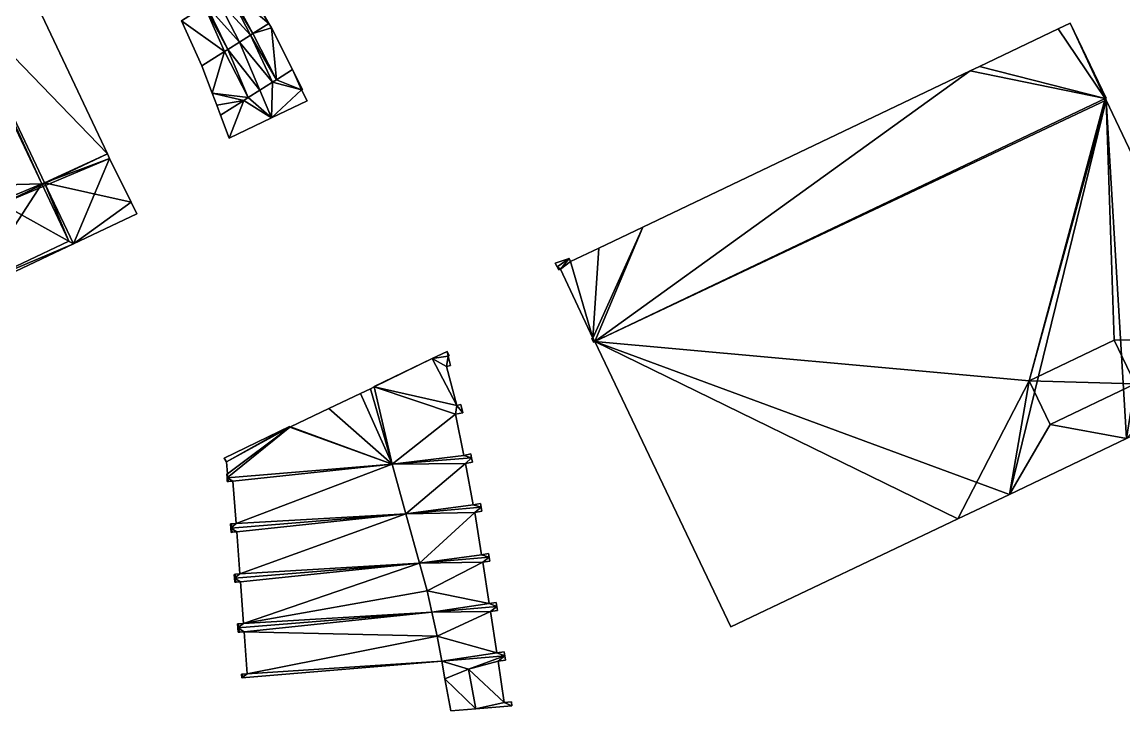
# Model space of a CAD drawing. Header units: inches. Extents: x 92123 to 92822, y 437993 to 438384.
# Drawn here: x 92481.2 to 92657.7, y 437996.1 to 438106.5 of the extents above; entities that cross this region are included whole.
import ezdxf

# ---------------------------------------------------------------- set-up
doc = ezdxf.new("R2010")
doc.units = ezdxf.units.IN
doc.header["$MEASUREMENT"] = 0
doc.layers.add('9200_4380_building', color=10, linetype='Continuous')

msp = doc.modelspace()

# ---------------------------------------------------------------- meshes
at = {"layer": '9200_4380_building'}
mesh = msp.add_polyface(dxfattribs=at)
corners = [(92484.75, 438080.76, 4.58), (92494.83, 438085.38, 4.58), (92470.74, 438110.35, 4.58), (92495.19, 438084.65, 4.58), (92498.61, 438077.66, 4.58), (92477.64, 438121.74, 4.58), (92489.38, 438070.98, 4.58), (92469.07, 438074.25, 41.96), (92484.33, 438080.57, 41.96), (92466.29, 438080.09, 41.96), (92467.2, 438116.77, 41.96), (92464.85, 438121.43, 41.96), (92448.42, 438116.49, 41.96), (92452.22, 438109.71, 41.96), (92467.2, 438116.77, 12.3), (92484.33, 438080.57, 12.3), (92470.74, 438110.35, 12.3), (92484.75, 438080.76, 12.3), (92488.67, 438071.4, 12.3), (92489.38, 438070.98, 2.68), (92477.93, 438077.37, 2.68), (92495.19, 438084.65, 2.68), (92494.83, 438085.38, 2.68), (92498.61, 438077.66, 2.68), (92466.29, 438080.09, 12.3), (92452.22, 438109.71, 12.3), (92452.22, 438109.71, -3.42), (92466.29, 438080.09, -3.42), (92448.42, 438116.49, 12.3), (92448.42, 438116.49, -3.42), (92469.07, 438074.25, 12.3), (92466.29, 438080.09, 24.82), (92469.07, 438074.25, 24.82), (92448.42, 438116.49, 12.8), (92477.64, 438121.74, -3.42), (92477.93, 438077.37, -3.42), (92469.07, 438074.25, -3.42), (92494.83, 438085.38, -3.42), (92464.16, 438123.64, 4.58), (92499.53, 438075.79, 2.68), (92499.53, 438075.79, 4.58), (92488.67, 438071.4, 41.96)]
mesh.append_faces([[corners[k] for k in face] for face in [(0, 1, 2), (0, 3, 1), (0, 4, 3), (1, 5, 2), (0, 6, 4), (7, 8, 9), (9, 8, 10), (11, 12, 13), (13, 9, 10), (14, 15, 16), (17, 16, 15), (17, 15, 18), (19, 20, 21), (21, 20, 22), (21, 23, 19), (24, 25, 26), (24, 26, 27), (25, 28, 26), (28, 29, 26), (27, 30, 24), (30, 31, 24), (7, 9, 32), (9, 31, 32), (25, 31, 13), (24, 31, 25), (31, 9, 13), (28, 25, 33), (25, 13, 33), (13, 12, 33), (34, 27, 26), (27, 35, 36), (37, 35, 34), (27, 34, 35), (2, 38, 16), (0, 2, 17), (2, 16, 17), (6, 0, 17), (39, 23, 4), (39, 4, 40), (23, 21, 3), (23, 3, 4), (21, 22, 1), (21, 1, 3), (5, 22, 34), (1, 22, 5), (22, 37, 34), (15, 8, 41), (15, 14, 10), (15, 10, 8), (22, 20, 35), (22, 35, 37)]])
mesh = msp.add_polyface(dxfattribs=at)
corners = [(92513.6, 438101.78, 4.93), (92514.1, 438102.1, 4.93), (92510.41, 438109.06, 4.93), (92515.99, 438103.29, 4.93), (92510.63, 438109.21, 4.93), (92512.34, 438110.31, 4.93), (92506.69, 438106.67, 4.93), (92509.96, 438099.48, 4.93), (92517.74, 438104.39, 4.93), (92514.1, 438111.43, 4.93), (92518.14, 438104.65, 4.93), (92514.39, 438111.62, 4.93), (92520.7, 438106.27, 4.93), (92516.67, 438113.09, 4.93), (92506.69, 438106.67, -1.04), (92509.96, 438099.48, -1.04), (92516.67, 438113.09, -1.04), (92520.7, 438106.27, -1.04), (92514.39, 438111.62, -1.04), (92514.1, 438111.43, -1.04), (92512.34, 438110.31, -1.04), (92510.63, 438109.21, -1.04), (92510.41, 438109.06, -1.04), (92515.99, 438103.29, -1.04), (92514.1, 438102.1, -1.04), (92513.6, 438101.78, -1.04), (92517.74, 438104.39, -1.04), (92518.14, 438104.65, -1.04)]
mesh.append_faces([[corners[k] for k in face] for face in [(12, 10, 17), (10, 27, 17), (10, 8, 27), (8, 26, 27), (8, 3, 26), (3, 23, 26), (3, 1, 24), (3, 24, 23), (1, 0, 24), (0, 25, 24), (0, 7, 15), (0, 15, 25), (17, 18, 16), (18, 27, 19), (17, 27, 18), (19, 27, 26), (20, 19, 26), (23, 20, 26), (23, 21, 20), (14, 25, 15), (25, 14, 22), (22, 24, 25), (21, 24, 22), (23, 24, 21), (22, 14, 6), (22, 6, 2), (21, 22, 4), (22, 2, 4), (20, 21, 5), (21, 4, 5), (19, 20, 5), (19, 5, 9), (18, 19, 9), (18, 9, 11), (16, 18, 13), (18, 11, 13), (17, 16, 12), (16, 13, 12), (7, 6, 15), (6, 14, 15), (11, 12, 13), (11, 10, 12), (11, 9, 10), (10, 9, 8), (8, 9, 5), (3, 8, 5), (2, 6, 0), (0, 6, 7), (3, 5, 4), (1, 4, 2), (3, 4, 1), (0, 1, 2)]])
mesh = msp.add_polyface(dxfattribs=at)
corners = [(92509.96, 438099.48, -1.14), (92513.6, 438101.78, -1.14), (92511.62, 438095.09, -1.14), (92517.38, 438094.39, -1.14), (92516.67, 438093.95, -1.14), (92514.1, 438102.1, -1.14), (92512.34, 438093.19, -1.14), (92512.95, 438091.6, -1.14), (92519.24, 438095.57, -1.14), (92515.99, 438103.29, -1.14), (92521.26, 438096.84, -1.14), (92517.74, 438104.39, -1.14), (92521.93, 438097.26, -1.14), (92518.14, 438104.65, -1.14), (92521.12, 438105.55, -1.14), (92520.7, 438106.27, -1.14), (92524.48, 438098.87, -1.14), (92521.12, 438105.55, 4.93), (92524.48, 438098.87, 4.93), (92520.7, 438106.27, 4.93), (92518.14, 438104.65, 4.93), (92517.74, 438104.39, 4.93), (92515.99, 438103.29, 4.93), (92514.1, 438102.1, 4.93), (92513.6, 438101.78, 4.93), (92509.96, 438099.48, 4.93), (92511.62, 438095.09, 4.93), (92512.34, 438093.19, 4.93), (92512.95, 438091.6, 4.93), (92516.67, 438093.95, 4.93), (92517.38, 438094.39, 4.93), (92519.24, 438095.57, 4.93), (92521.26, 438096.84, 4.93), (92521.93, 438097.26, 4.93)]
mesh.append_faces([[corners[k] for k in face] for face in [(21, 33, 20), (22, 32, 21), (23, 31, 22), (28, 29, 27), (33, 18, 17), (23, 30, 31), (27, 29, 26), (24, 26, 30), (25, 26, 24), (30, 26, 29), (23, 24, 30), (22, 31, 32), (20, 33, 17), (21, 32, 33), (20, 17, 19), (18, 33, 16), (33, 12, 16), (33, 32, 10), (33, 10, 12), (32, 31, 8), (32, 8, 10), (31, 30, 3), (31, 3, 8), (30, 29, 3), (29, 4, 3), (29, 28, 7), (29, 7, 4), (28, 27, 6), (28, 6, 7), (27, 26, 2), (27, 2, 6), (26, 25, 2), (25, 0, 2), (1, 0, 24), (0, 25, 24), (5, 1, 24), (5, 24, 23), (9, 5, 22), (5, 23, 22), (11, 9, 21), (9, 22, 21), (13, 11, 20), (11, 21, 20), (15, 13, 20), (15, 20, 19), (14, 15, 19), (14, 19, 17), (16, 14, 17), (16, 17, 18), (14, 16, 12), (15, 14, 13), (13, 14, 12), (11, 13, 12), (10, 11, 12), (10, 9, 11), (10, 8, 9), (9, 8, 5), (5, 8, 3), (7, 6, 4), (1, 3, 2), (4, 6, 2), (5, 3, 1), (3, 4, 2), (0, 1, 2)]])
mesh = msp.add_polyface(dxfattribs=at)
corners = [(92572.73, 438055.2, 34.58), (92572.45, 438055.78, -1.06), (92572.73, 438055.2, -1.06), (92572.45, 438055.78, 34.58), (92654.84, 438094.32, 34.58), (92654.72, 438094.27, -1.06), (92654.84, 438094.32, -1.06), (92654.72, 438094.27, 34.58), (92649.1, 438106.33, 34.58), (92649.1, 438106.33, -1.06), (92647.17, 438105.41, 34.58), (92647.17, 438105.41, -1.06), (92634.55, 438099.4, 34.58), (92634.55, 438099.4, -1.06), (92633.09, 438098.7, 34.58), (92633.09, 438098.7, -1.06), (92580.6, 438073.65, 34.58), (92580.6, 438073.65, -1.06), (92573.56, 438070.29, -1.06), (92573.56, 438070.29, 34.58), (92569.04, 438068.13, -1.06), (92569.04, 438068.13, 34.58), (92568.81, 438068.64, 34.58), (92568.81, 438068.64, -1.06), (92566.58, 438067.86, 34.58), (92566.58, 438067.86, -1.06), (92566.88, 438067.28, -1.06), (92566.88, 438067.28, 34.58), (92567.14, 438066.78, 34.58), (92567.14, 438066.78, -1.06), (92567.4, 438066.92, 34.58), (92567.4, 438066.92, -1.06), (92572.62, 438055.86, -1.06), (92572.62, 438055.86, 34.58), (92572.95, 438055.31, -1.06), (92572.95, 438055.31, 34.58)]
mesh.append_faces([[corners[k] for k in face] for face in [(7, 4, 8), (10, 7, 8), (10, 12, 7), (3, 0, 33), (35, 7, 14), (33, 21, 30), (19, 21, 33), (27, 28, 30), (22, 27, 30), (24, 27, 22), (35, 14, 16), (30, 21, 22), (35, 16, 33), (7, 12, 14), (16, 19, 33), (0, 35, 33), (7, 35, 34), (7, 34, 5), (35, 0, 2), (35, 2, 34), (5, 9, 6), (5, 11, 9), (5, 13, 11), (5, 15, 13), (5, 34, 15), (15, 34, 17), (18, 17, 32), (17, 34, 32), (20, 18, 32), (20, 31, 23), (29, 26, 31), (20, 32, 31), (2, 1, 32), (26, 25, 23), (23, 31, 26), (2, 32, 34), (32, 1, 3), (32, 3, 33), (33, 30, 32), (30, 31, 32), (30, 28, 29), (30, 29, 31), (28, 27, 26), (28, 26, 29), (27, 24, 26), (24, 25, 26), (23, 25, 24), (23, 24, 22), (20, 23, 22), (20, 22, 21), (18, 20, 19), (20, 21, 19), (17, 18, 16), (18, 19, 16), (15, 17, 16), (15, 16, 14), (13, 15, 14), (13, 14, 12), (11, 13, 12), (11, 12, 10), (9, 11, 10), (9, 10, 8), (6, 9, 8), (6, 8, 4), (4, 7, 5), (4, 5, 6), (0, 3, 1), (0, 1, 2)]])
mesh = msp.add_polyface(dxfattribs=at)
corners = [(92524.48, 438098.87, -1.14), (92526.08, 438095.68, -1.14), (92525.95, 438095.66, -1.14), (92521.1, 438091.14, -1.14), (92517.38, 438094.39, -1.14), (92519.24, 438095.57, -1.14), (92526.82, 438093.87, -1.14), (92516.67, 438093.95, -1.14), (92514.34, 438087.91, -1.14), (92512.95, 438091.6, -1.14), (92521.26, 438096.84, -1.14), (92521.93, 438097.26, -1.14), (92525.95, 438095.66, 4.93), (92526.82, 438093.87, 4.93), (92526.08, 438095.68, 4.93), (92524.48, 438098.87, 4.93), (92521.93, 438097.26, 4.93), (92521.26, 438096.84, 4.93), (92519.24, 438095.57, 4.93), (92517.38, 438094.39, 4.93), (92516.67, 438093.95, 4.93), (92512.95, 438091.6, 4.93), (92514.34, 438087.91, 4.93), (92521.1, 438091.14, 4.93)]
mesh.append_faces([[corners[k] for k in face] for face in [(12, 15, 16), (12, 14, 15), (17, 12, 16), (17, 23, 12), (12, 23, 13), (18, 19, 23), (23, 19, 20), (22, 20, 21), (23, 17, 18), (23, 20, 22), (13, 23, 3), (13, 3, 6), (23, 22, 8), (23, 8, 3), (22, 21, 9), (22, 9, 8), (7, 9, 20), (9, 21, 20), (4, 7, 20), (4, 20, 19), (5, 4, 18), (4, 19, 18), (10, 5, 17), (5, 18, 17), (11, 10, 16), (10, 17, 16), (0, 11, 16), (0, 16, 15), (1, 0, 14), (0, 15, 14), (14, 12, 1), (12, 2, 1), (6, 2, 12), (6, 12, 13), (2, 11, 0), (2, 3, 10), (2, 10, 11), (10, 3, 5), (3, 7, 4), (3, 8, 7), (7, 8, 9), (6, 3, 2), (3, 4, 5), (0, 1, 2)]])
mesh = msp.add_polyface(dxfattribs=at)
corners = [(92642.54, 438049.01, 16.72), (92645.89, 438042.03, 16.72), (92659.48, 438048.55, 16.72), (92656.13, 438055.54, 16.72), (92676.46, 438048.52, -1.18), (92676.34, 438048.76, 12.31), (92676.46, 438048.52, 12.31), (92676.34, 438048.76, -1.18), (92673.54, 438054.67, 12.31), (92673.54, 438054.67, -1.18), (92673.01, 438055.78, -1.18), (92673.01, 438055.78, 12.31), (92654.85, 438093.97, 12.31), (92654.85, 438093.97, -1.18), (92654.72, 438094.27, 12.31), (92654.72, 438094.27, -1.18), (92572.95, 438055.31, -1.18), (92572.95, 438055.31, 12.31), (92594.72, 438009.6, -1.18), (92594.72, 438009.6, 12.31), (92667, 438044, -1.18), (92667, 438044, 12.31), (92631.1, 438026.92, 12.31), (92631.1, 438026.92, -1.18), (92639.39, 438030.82, 12.31), (92639.39, 438030.82, -1.18), (92658.11, 438039.76, -1.18), (92658.11, 438039.76, 12.31), (92656.13, 438055.54, 12.31), (92642.54, 438049.01, 12.31), (92659.48, 438048.55, 12.31), (92645.89, 438042.03, 12.31)]
mesh.append_faces([[corners[k] for k in face] for face in [(9, 7, 20), (10, 9, 20), (26, 13, 10), (7, 4, 20), (26, 10, 20), (26, 25, 13), (18, 16, 23), (25, 16, 13), (13, 16, 15), (25, 23, 16), (21, 6, 5), (8, 21, 5), (30, 27, 21), (30, 31, 27), (31, 29, 24), (29, 17, 22), (14, 17, 29), (12, 14, 29), (11, 12, 28), (30, 11, 28), (30, 8, 11), (27, 31, 24), (30, 21, 8), (22, 24, 29), (28, 12, 29), (17, 19, 22), (1, 0, 31), (0, 29, 31), (2, 1, 30), (1, 31, 30), (30, 28, 3), (30, 3, 2), (28, 29, 0), (28, 0, 3), (21, 27, 20), (27, 26, 20), (27, 24, 26), (24, 25, 26), (24, 22, 23), (24, 23, 25), (22, 19, 18), (22, 18, 23), (6, 21, 20), (6, 20, 4), (19, 17, 18), (17, 16, 18), (15, 16, 14), (16, 17, 14), (13, 15, 14), (13, 14, 12), (10, 13, 12), (10, 12, 11), (9, 10, 8), (10, 11, 8), (7, 9, 8), (7, 8, 5), (4, 7, 5), (4, 5, 6), (3, 0, 2), (0, 1, 2)]])
mesh = msp.add_polyface(dxfattribs=at)
corners = [(92489.38, 438070.98, 4.58), (92499.53, 438075.79, 4.58), (92498.61, 438077.66, 4.58), (92488.67, 438071.4, 41.96), (92484.33, 438080.57, 41.96), (92473.77, 438064.36, 41.96), (92469.07, 438074.25, 41.96), (92489.38, 438070.98, 12.3), (92488.67, 438071.4, 12.3), (92473.77, 438064.36, 12.3), (92469.83, 438061.73, 12.3), (92465.2, 438071.81, 12.3), (92469.07, 438074.25, 12.3), (92464.97, 438072.31, 12.3), (92484.75, 438080.76, 12.3), (92489.38, 438070.98, 2.68), (92469.83, 438061.73, 2.68), (92477.93, 438077.37, 2.68), (92468.5, 438072.9, 2.68), (92465.38, 438071.42, 2.68), (92498.61, 438077.66, 2.68), (92499.53, 438075.79, 2.68), (92466.29, 438080.09, -3.42), (92469.07, 438074.25, -3.42), (92469.07, 438074.25, 24.82), (92466.29, 438080.09, 24.82), (92464.97, 438072.31, 11.25), (92464.97, 438072.31, -3.42), (92465.2, 438071.81, 4.62), (92465.38, 438071.42, 4.62), (92465.38, 438071.42, -3.42), (92465.2, 438071.81, 11.25), (92469.83, 438061.73, 4.62), (92468.5, 438072.9, -3.42), (92477.93, 438077.37, -3.42), (92484.33, 438080.57, 12.3)]
mesh.append_faces([[corners[k] for k in face] for face in [(0, 1, 2), (3, 4, 5), (5, 4, 6), (7, 8, 9), (7, 9, 10), (11, 9, 12), (10, 9, 11), (11, 12, 13), (7, 14, 8), (15, 16, 17), (17, 16, 18), (16, 19, 18), (20, 21, 15), (22, 23, 12), (12, 24, 25), (26, 12, 23), (13, 12, 26), (26, 23, 27), (27, 19, 28), (19, 29, 28), (30, 19, 27), (27, 28, 26), (26, 28, 31), (11, 13, 31), (13, 26, 31), (16, 32, 29), (19, 16, 29), (29, 32, 31), (31, 32, 10), (28, 29, 31), (31, 10, 11), (12, 9, 24), (9, 5, 24), (5, 6, 24), (27, 23, 33), (30, 27, 33), (23, 34, 33), (0, 14, 7), (1, 0, 15), (1, 15, 21), (16, 0, 32), (16, 15, 0), (0, 7, 32), (7, 10, 32), (3, 5, 8), (5, 9, 8), (8, 35, 3), (17, 18, 34), (18, 33, 34), (18, 19, 33), (19, 30, 33)]])
mesh = msp.add_polyface(dxfattribs=at)
corners = [(92551.75, 438043.9, 4.93), (92550.61, 438043.66, -1.11), (92551.75, 438043.9, -1.11), (92550.61, 438043.66, 4.93), (92549.18, 438051.29, 4.93), (92549.18, 438051.29, -1.11), (92549.79, 438051.45, -1.11), (92549.79, 438051.45, 4.93), (92549.4, 438052.99, -1.11), (92549.4, 438052.99, 4.93), (92549.57, 438053.05, 4.93), (92549.57, 438053.05, -1.11), (92549.24, 438053.7, 4.93), (92549.24, 438053.7, -1.11), (92546.87, 438052.57, 4.93), (92546.87, 438052.57, -1.11), (92537.55, 438048.13, -1.11), (92537.55, 438048.13, 4.93), (92537.59, 438048.03, -1.11), (92537.59, 438048.03, 4.93), (92537, 438047.75, 4.93), (92537, 438047.75, -1.11), (92540.45, 438035.67, 4.93), (92540.45, 438035.67, -1.11), (92553.18, 438036.68, -1.11), (92553.18, 438036.68, 4.93), (92553.05, 438037.3, -1.11), (92553.05, 438037.3, 4.93), (92551.91, 438037.06, 4.93), (92551.91, 438037.06, -1.11), (92550.84, 438045.08, -1.11), (92551.47, 438045.22, -1.11), (92551.47, 438045.22, 4.93), (92550.84, 438045.08, 4.93)]
mesh.append_faces([[corners[k] for k in face] for face in [(33, 19, 3), (25, 27, 28), (25, 28, 22), (33, 0, 32), (22, 3, 19), (20, 22, 19), (19, 33, 14), (17, 19, 14), (14, 4, 9), (12, 9, 10), (3, 22, 28), (33, 4, 14), (0, 33, 3), (12, 14, 9), (9, 4, 7), (30, 5, 4), (30, 4, 33), (31, 30, 32), (30, 33, 32), (2, 31, 32), (2, 32, 0), (15, 8, 5), (15, 5, 30), (15, 13, 8), (5, 8, 6), (8, 13, 11), (18, 15, 30), (18, 16, 15), (23, 18, 1), (24, 23, 29), (24, 29, 26), (23, 1, 29), (18, 30, 1), (1, 30, 2), (23, 21, 18), (30, 31, 2), (29, 1, 3), (29, 3, 28), (26, 29, 28), (26, 28, 27), (24, 26, 25), (26, 27, 25), (25, 22, 24), (22, 23, 24), (22, 20, 21), (22, 21, 23), (18, 21, 20), (18, 20, 19), (19, 17, 18), (17, 16, 18), (15, 16, 14), (16, 17, 14), (13, 15, 14), (13, 14, 12), (11, 13, 12), (11, 12, 10), (10, 9, 8), (10, 8, 11), (6, 8, 7), (8, 9, 7), (7, 4, 6), (4, 5, 6), (0, 3, 1), (0, 1, 2)]])
mesh = msp.add_polyface(dxfattribs=at)
corners = [(92540.45, 438035.67, 4.48), (92514, 438033.49, -1), (92540.45, 438035.67, -1), (92514, 438033.49, 4.48), (92535.4, 438046.99, -1), (92535.4, 438046.99, 4.48), (92537, 438047.75, 4.48), (92537, 438047.75, -1), (92530.29, 438044.56, -1), (92530.29, 438044.56, 4.48), (92524.16, 438041.65, -1), (92524.16, 438041.65, 4.48), (92524.06, 438041.6, -1), (92524.06, 438041.6, 4.48), (92524.02, 438041.68, -1), (92524.02, 438041.68, 4.48), (92513.54, 438036.65, 4.48), (92513.54, 438036.65, -1), (92513.84, 438036.03, 4.48), (92513.84, 438036.03, -1), (92513.93, 438036.02, -1), (92513.93, 438036.02, 4.48), (92514.05, 438034.11, 4.48), (92514.05, 438034.11, -1), (92513.95, 438034.1, -1), (92513.95, 438034.1, 4.48)]
mesh.append_faces([[corners[k] for k in face] for face in [(5, 0, 6), (25, 3, 22), (0, 9, 11), (13, 0, 11), (16, 18, 21), (15, 16, 21), (5, 9, 0), (21, 13, 15), (0, 13, 3), (22, 13, 21), (3, 13, 22), (2, 7, 0), (7, 6, 0), (2, 8, 4), (2, 4, 7), (2, 10, 8), (1, 23, 12), (1, 12, 2), (12, 10, 2), (17, 14, 20), (19, 17, 20), (12, 23, 20), (12, 20, 14), (24, 23, 1), (3, 25, 1), (25, 24, 1), (23, 24, 22), (24, 25, 22), (22, 21, 20), (22, 20, 23), (21, 18, 20), (18, 19, 20), (18, 16, 17), (18, 17, 19), (14, 17, 16), (14, 16, 15), (12, 14, 13), (14, 15, 13), (10, 12, 11), (12, 13, 11), (8, 10, 9), (10, 11, 9), (4, 8, 5), (8, 9, 5), (7, 4, 6), (4, 5, 6), (0, 3, 1), (0, 1, 2)]])
mesh = msp.add_polyface(dxfattribs=at)
corners = [(92552.18, 438035.75, 4.83), (92553.32, 438035.98, 4.83), (92553.18, 438036.68, 4.83), (92542.64, 438027.73, 4.83), (92540.45, 438035.67, 4.83), (92553.45, 438029.14, 4.83), (92554.71, 438028.76, 4.83), (92554.6, 438029.35, 4.83), (92552.18, 438035.75, -1.09), (92553.32, 438035.98, -1.09), (92553.18, 438036.68, -1.09), (92540.45, 438035.67, -1.09), (92542.64, 438027.73, -1.09), (92554.71, 438028.76, -1.09), (92554.6, 438029.35, -1.09), (92553.45, 438029.14, -1.09)]
mesh.append_faces([[corners[k] for k in face] for face in [(11, 10, 8), (11, 8, 12), (8, 15, 12), (12, 15, 13), (8, 10, 9), (15, 14, 13), (15, 8, 5), (8, 0, 5), (14, 15, 5), (14, 5, 7), (13, 14, 6), (14, 7, 6), (6, 3, 13), (3, 12, 13), (3, 4, 12), (4, 11, 12), (10, 11, 2), (11, 4, 2), (9, 10, 2), (9, 2, 1), (1, 0, 8), (1, 8, 9), (6, 7, 5), (6, 5, 3), (3, 5, 0), (4, 0, 2), (3, 0, 4), (0, 1, 2)]])
mesh = msp.add_polyface(dxfattribs=at)
corners = [(92515.44, 438026.18, 4.48), (92514.58, 438025.42, 4.48), (92542.64, 438027.73, 4.48), (92514.75, 438026.12, 4.48), (92514.53, 438026.1, 4.48), (92514, 438033.49, 4.48), (92514.04, 438032.87, 4.48), (92514.24, 438032.89, 4.48), (92514.94, 438032.94, 4.48), (92540.45, 438035.67, 4.48), (92514, 438033.49, -1), (92540.45, 438035.67, -1), (92514.04, 438032.87, -1), (92514.24, 438032.89, -1), (92514.94, 438032.94, -1), (92515.44, 438026.18, -1), (92514.75, 438026.12, -1), (92514.53, 438026.1, -1), (92514.58, 438025.42, -1), (92542.64, 438027.73, -1)]
mesh.append_faces([[corners[k] for k in face] for face in [(15, 18, 16), (11, 19, 15), (10, 11, 14), (12, 10, 13), (16, 18, 17), (18, 15, 19), (13, 10, 14), (11, 15, 14), (19, 11, 2), (11, 9, 2), (2, 1, 19), (1, 18, 19), (1, 4, 18), (4, 17, 18), (16, 17, 3), (17, 4, 3), (15, 16, 3), (15, 3, 0), (0, 8, 15), (8, 14, 15), (8, 7, 13), (8, 13, 14), (7, 6, 13), (6, 12, 13), (6, 5, 10), (6, 10, 12), (11, 10, 9), (10, 5, 9), (0, 3, 1), (9, 8, 0), (9, 0, 2), (5, 8, 9), (5, 7, 8), (5, 6, 7), (3, 4, 1), (0, 1, 2)]])
mesh = msp.add_polyface(dxfattribs=at)
corners = [(92516.05, 438018.07, 4.48), (92515.18, 438017.38, 4.48), (92544.82, 438019.81, 4.48), (92515.35, 438018.02, 4.48), (92514.58, 438025.42, 4.48), (92514.64, 438024.74, 4.48), (92514.88, 438024.76, 4.48), (92515.58, 438024.83, 4.48), (92542.64, 438027.73, 4.48), (92515.14, 438018, 4.48), (92514.58, 438025.42, -0.93), (92542.64, 438027.73, -0.93), (92514.64, 438024.74, -0.93), (92514.88, 438024.76, -0.93), (92515.58, 438024.83, -0.93), (92516.05, 438018.07, -0.93), (92515.35, 438018.02, -0.93), (92515.14, 438018, -0.93), (92515.18, 438017.38, -0.93), (92544.82, 438019.81, -0.93)]
mesh.append_faces([[corners[k] for k in face] for face in [(16, 18, 17), (15, 18, 16), (11, 19, 15), (10, 11, 14), (13, 10, 14), (18, 15, 19), (13, 12, 10), (11, 15, 14), (19, 11, 2), (11, 8, 2), (2, 1, 18), (2, 18, 19), (1, 9, 18), (9, 17, 18), (16, 17, 3), (17, 9, 3), (15, 16, 3), (15, 3, 0), (0, 7, 14), (0, 14, 15), (7, 6, 13), (7, 13, 14), (6, 5, 12), (6, 12, 13), (5, 4, 12), (4, 10, 12), (11, 10, 8), (10, 4, 8), (8, 7, 0), (8, 0, 2), (3, 9, 1), (4, 7, 8), (4, 6, 7), (4, 5, 6), (0, 3, 1), (0, 1, 2)]])
mesh = msp.add_polyface(dxfattribs=at)
corners = [(92553.68, 438027.9, 4.83), (92554.83, 438028.12, 4.83), (92554.71, 438028.76, 4.83), (92544.82, 438019.81, 4.83), (92542.64, 438027.73, 4.83), (92554.75, 438021.15, 4.83), (92556, 438020.78, 4.83), (92555.9, 438021.36, 4.83), (92553.68, 438027.9, -1.07), (92554.83, 438028.12, -1.07), (92554.71, 438028.76, -1.07), (92542.64, 438027.73, -1.07), (92544.82, 438019.81, -1.07), (92556, 438020.78, -1.07), (92555.9, 438021.36, -1.07), (92554.75, 438021.15, -1.07)]
mesh.append_faces([[corners[k] for k in face] for face in [(11, 10, 8), (11, 8, 12), (8, 15, 12), (12, 15, 13), (8, 10, 9), (15, 14, 13), (15, 8, 0), (15, 0, 5), (14, 15, 5), (14, 5, 7), (13, 14, 7), (13, 7, 6), (6, 3, 13), (3, 12, 13), (3, 4, 12), (4, 11, 12), (10, 11, 2), (11, 4, 2), (9, 10, 2), (9, 2, 1), (1, 0, 8), (1, 8, 9), (6, 7, 5), (6, 5, 3), (3, 5, 0), (4, 0, 2), (3, 0, 4), (0, 1, 2)]])
mesh = msp.add_polyface(dxfattribs=at)
corners = [(92556, 438020.78, 4.83), (92554.96, 438019.94, 4.83), (92556.12, 438020.15, 4.83), (92544.82, 438019.81, 4.83), (92546.04, 438015.38, 4.83), (92556, 438013.33, 4.83), (92546.8, 438011.96, 4.83), (92557.24, 438012.86, 4.83), (92557.14, 438013.51, 4.83), (92554.96, 438019.94, -0.98), (92556.12, 438020.15, -0.98), (92556, 438020.78, -0.98), (92544.82, 438019.81, -0.98), (92546.04, 438015.38, -0.98), (92546.8, 438011.96, -0.98), (92557.24, 438012.86, -0.98), (92557.14, 438013.51, -0.98), (92556, 438013.33, -0.98)]
mesh.append_faces([[corners[k] for k in face] for face in [(12, 11, 9), (12, 9, 13), (9, 17, 13), (9, 11, 10), (14, 17, 15), (13, 17, 14), (17, 16, 15), (17, 9, 5), (9, 1, 5), (16, 17, 8), (17, 5, 8), (15, 16, 7), (16, 8, 7), (7, 6, 15), (6, 14, 15), (6, 4, 14), (4, 13, 14), (4, 3, 13), (3, 12, 13), (11, 12, 0), (12, 3, 0), (10, 11, 2), (11, 0, 2), (2, 1, 10), (1, 9, 10), (5, 7, 8), (7, 5, 6), (6, 5, 4), (4, 5, 1), (4, 1, 3), (3, 1, 0), (0, 1, 2)]])
mesh = msp.add_polyface(dxfattribs=at)
corners = [(92546.04, 438015.38, 4.48), (92516.61, 438010.14, 4.48), (92546.8, 438011.96, 4.48), (92544.82, 438019.81, 4.48), (92516.14, 438016.82, 4.48), (92515.91, 438010.09, 4.48), (92515.68, 438010.08, 4.48), (92515.74, 438009.42, 4.48), (92515.18, 438017.38, 4.48), (92515.23, 438016.75, 4.48), (92515.44, 438016.77, 4.48), (92544.82, 438019.81, -0.89), (92546.04, 438015.38, -0.89), (92515.18, 438017.38, -0.89), (92515.23, 438016.75, -0.89), (92515.44, 438016.77, -0.89), (92516.14, 438016.82, -0.89), (92516.61, 438010.14, -0.89), (92515.91, 438010.09, -0.89), (92515.68, 438010.08, -0.89), (92515.74, 438009.42, -0.89), (92546.8, 438011.96, -0.89)]
mesh.append_faces([[corners[k] for k in face] for face in [(17, 20, 18), (12, 21, 17), (11, 12, 17), (13, 11, 16), (14, 13, 15), (19, 18, 20), (16, 11, 17), (15, 13, 16), (21, 20, 17), (21, 12, 0), (21, 0, 2), (2, 7, 20), (2, 20, 21), (7, 6, 20), (6, 19, 20), (18, 19, 6), (18, 6, 5), (17, 18, 1), (18, 5, 1), (1, 4, 17), (4, 16, 17), (4, 10, 15), (4, 15, 16), (10, 9, 15), (9, 14, 15), (9, 8, 14), (8, 13, 14), (11, 13, 3), (13, 8, 3), (12, 11, 0), (11, 3, 0), (1, 5, 7), (0, 3, 1), (2, 1, 7), (8, 4, 3), (8, 10, 4), (8, 9, 10), (5, 6, 7), (3, 4, 1), (0, 1, 2)]])
mesh = msp.add_polyface(dxfattribs=at)
corners = [(92547.64, 438008.11, 4.48), (92517.22, 438002.09, 4.48), (92548.39, 438004.08, 4.48), (92516.52, 438002.04, 4.48), (92516.33, 438002.03, 4.48), (92516.39, 438001.42, 4.48), (92515.74, 438009.42, 4.48), (92515.79, 438008.75, 4.48), (92516.03, 438008.75, 4.48), (92516.73, 438008.8, 4.48), (92546.8, 438011.96, 4.48), (92515.74, 438009.42, -0.78), (92546.8, 438011.96, -0.78), (92515.79, 438008.75, -0.78), (92516.03, 438008.75, -0.78), (92516.73, 438008.8, -0.78), (92517.22, 438002.09, -0.78), (92516.52, 438002.04, -0.78), (92516.33, 438002.03, -0.78), (92516.39, 438001.42, -0.78), (92548.39, 438004.08, -0.78), (92547.64, 438008.11, -0.78)]
mesh.append_faces([[corners[k] for k in face] for face in [(16, 19, 17), (21, 20, 16), (15, 21, 16), (11, 12, 15), (14, 11, 15), (18, 17, 19), (15, 12, 21), (14, 13, 11), (20, 19, 16), (20, 21, 2), (21, 0, 2), (21, 12, 10), (21, 10, 0), (2, 5, 19), (2, 19, 20), (5, 4, 19), (4, 18, 19), (17, 18, 3), (18, 4, 3), (16, 17, 1), (17, 3, 1), (1, 9, 16), (9, 15, 16), (9, 8, 14), (9, 14, 15), (8, 7, 14), (7, 13, 14), (7, 6, 11), (7, 11, 13), (12, 11, 10), (11, 6, 10), (1, 3, 5), (0, 9, 1), (2, 1, 5), (10, 6, 9), (10, 9, 0), (6, 8, 9), (6, 7, 8), (3, 4, 5), (0, 1, 2)]])
mesh = msp.add_polyface(dxfattribs=at)
corners = [(92557.24, 438012.86, 4.83), (92556.21, 438012.04, 4.83), (92557.34, 438012.22, 4.83), (92546.8, 438011.96, 4.83), (92557.25, 438005.42, 4.83), (92558.5, 438004.95, 4.83), (92558.41, 438005.6, 4.83), (92547.64, 438008.11, 4.83), (92548.39, 438004.08, 4.83), (92556.21, 438012.04, -0.89), (92557.34, 438012.22, -0.89), (92557.24, 438012.86, -0.89), (92546.8, 438011.96, -0.89), (92547.64, 438008.11, -0.89), (92548.39, 438004.08, -0.89), (92558.5, 438004.95, -0.89), (92558.41, 438005.6, -0.89), (92557.25, 438005.42, -0.89)]
mesh.append_faces([[corners[k] for k in face] for face in [(13, 12, 9), (13, 9, 17), (9, 12, 11), (9, 11, 10), (14, 17, 15), (13, 17, 14), (17, 16, 15), (17, 9, 1), (17, 1, 4), (16, 17, 6), (17, 4, 6), (15, 16, 5), (16, 6, 5), (5, 8, 14), (5, 14, 15), (8, 7, 13), (8, 13, 14), (7, 3, 13), (3, 12, 13), (11, 12, 3), (11, 3, 0), (10, 11, 2), (11, 0, 2), (2, 1, 10), (1, 9, 10), (5, 4, 8), (8, 4, 7), (7, 4, 1), (7, 1, 3), (4, 5, 6), (3, 1, 0), (0, 1, 2)]])
mesh = msp.add_polyface(dxfattribs=at)
corners = [(92553.87, 437996.47, 4.83), (92553.87, 437996.47, -0.77), (92559.62, 437996.96, -0.77), (92559.62, 437996.96, 4.83), (92558.39, 437997.48, -0.77), (92558.39, 437997.48, 4.83), (92559.55, 437997.61, 4.83), (92559.55, 437997.61, -0.77), (92557.45, 438004.09, -0.77), (92557.45, 438004.09, 4.83), (92558.61, 438004.27, 4.83), (92558.61, 438004.27, -0.77), (92558.5, 438004.95, 4.83), (92558.5, 438004.95, -0.77), (92548.39, 438004.08, -0.77), (92548.39, 438004.08, 4.83), (92548.91, 438001.26, 4.83), (92548.91, 438001.26, -0.77), (92552.69, 438002.81, -0.77), (92552.69, 438002.81, 4.83)]
mesh.append_faces([[corners[k] for k in face] for face in [(5, 0, 3), (5, 3, 6), (16, 19, 15), (0, 5, 19), (19, 5, 9), (19, 9, 12), (15, 19, 12), (12, 9, 10), (0, 19, 1), (19, 18, 1), (19, 16, 17), (19, 17, 18), (2, 7, 6), (2, 6, 3), (18, 4, 1), (13, 11, 8), (13, 8, 18), (4, 7, 2), (13, 18, 14), (14, 18, 17), (18, 8, 4), (4, 2, 1), (16, 15, 14), (16, 14, 17), (13, 14, 12), (14, 15, 12), (11, 13, 12), (11, 12, 10), (10, 9, 8), (10, 8, 11), (4, 8, 5), (8, 9, 5), (7, 4, 6), (4, 5, 6), (3, 0, 2), (0, 1, 2)]])
mesh = msp.add_polyface(dxfattribs=at)
corners = [(92548.91, 438001.26, 8.73), (92549.87, 437996.13, 8.72), (92553.87, 437996.47, 9.17), (92552.69, 438002.81, 9.18), (92553.87, 437996.47, -0.77), (92552.69, 438002.81, 4.83), (92553.87, 437996.47, 4.83), (92552.69, 438002.81, -0.77), (92548.91, 438001.26, 4.83), (92549.87, 437996.13, -0.77), (92548.91, 438001.26, -0.77)]
mesh.append_faces([[corners[k] for k in face] for face in [(7, 10, 5), (10, 8, 5), (4, 9, 10), (4, 10, 7), (6, 5, 2), (5, 3, 2), (5, 8, 0), (5, 0, 3), (9, 6, 1), (4, 6, 9), (6, 2, 1), (10, 9, 8), (9, 1, 8), (1, 0, 8), (4, 7, 5), (4, 5, 6), (3, 0, 2), (0, 1, 2)]])

doc.saveas('drawing.dxf')
